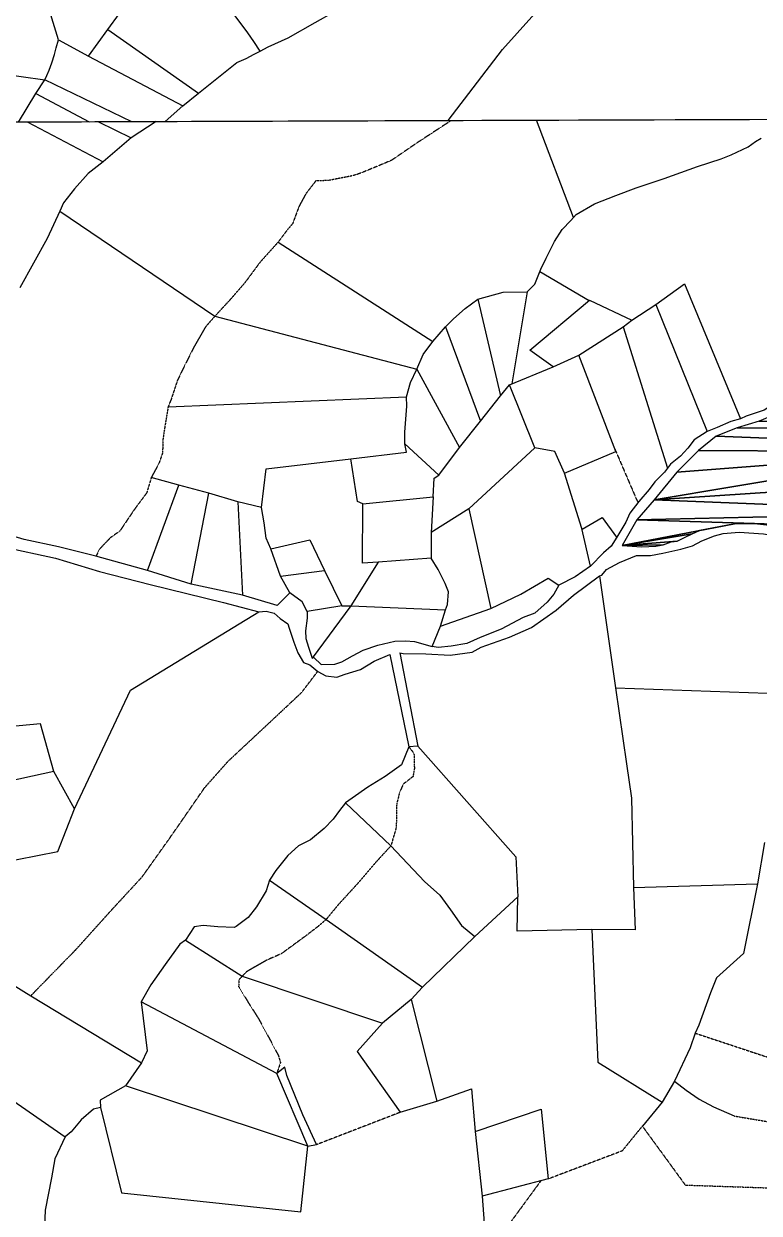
# Model space of a CAD drawing. Header units: millimetres. Extents: x 605783 to 631525, y 1302882 to 1327028.
# Drawn here: x 622657 to 623375, y 1323639 to 1324800 of the extents above; entities that cross this region are included whole.
import ezdxf

# ---------------------------------------------------------------- set-up
doc = ezdxf.new("R2010")
doc.units = ezdxf.units.MM
doc.linetypes.add('HIDDEN', pattern=[0.375, 0.25, -0.125])
for name, color, linetype in [('2', 7, 'Continuous'), ('3', 7, 'Continuous'), ('43', 7, 'Continuous')]:
    doc.layers.add(name, color=color, linetype=linetype)

msp = doc.modelspace()

# ---------------------------------------------------------------- linework, layer by layer
at = {"layer": '2', "color": 1, "linetype": 'Continuous'}
for p, q in [((622739.06927, 1324794.3111), (622800.31427, 1324878.3801)), ((622690.74127, 1324784.2721), (622668.86727, 1324857.3581)), ((622720.29327, 1324768.4141), (622739.06927, 1324794.3111)), ((622739.06927, 1324794.3111), (622827.55327, 1324732.1211)), ((622690.74127, 1324784.2721), (622720.29327, 1324768.4141)), ((623071.73527, 1324705.4081), (623124.52327, 1324774.9051)), ((622581.41527, 1324758.9181), (622677.49927, 1324745.3151)), ((622720.29327, 1324768.4141), (622812.38227, 1324719.9691)), ((622668.81327, 1324731.7991), (622677.49927, 1324745.3151)), ((622762.68527, 1324704.3431), (622677.49927, 1324745.3151)), ((622651.82227, 1324703.9611), (622668.81327, 1324731.7991)), ((622668.81327, 1324731.7991), (622720.90727, 1324704.1991)), ((622812.38227, 1324719.9691), (622827.55327, 1324732.1211)), ((622795.19627, 1324704.4551), (622812.38227, 1324719.9691)), ((622660.28127, 1324704.08611), (622734.39827, 1324665.22011)), ((622729.88827, 1324704.33011), (622761.77227, 1324688.62111)), ((622786.31027, 1324704.52811), (622761.77227, 1324688.62111)), ((623193.97027, 1324610.85511), (623157.92327, 1324705.83011)), ((622761.77227, 1324688.62111), (622734.39827, 1324665.22011)), ((622692.09327, 1324617.03711), (622843.77727, 1324514.54911)), ((622905.39027, 1324586.70611), (623056.54727, 1324489.81911)), ((623161.20227, 1324558.06111), (623209.17827, 1324529.82811)), ((623148.66527, 1324538.33111), (623133.70327, 1324448.41311)), ((623100.57827, 1324531.12411), (623122.71827, 1324436.62611)), ((622843.77727, 1324514.54911), (623040.83627, 1324462.75811)), ((623251.11827, 1324510.49511), (623274.36327, 1324525.79811)), ((623274.36327, 1324525.79811), (623324.58327, 1324401.82811)), ((623056.54727, 1324489.81911), (623069.11127, 1324504.19911)), ((623069.11127, 1324504.19911), (623103.21227, 1324411.88511)), ((623199.26527, 1324476.37611), (623242.42727, 1324503.96111)), ((623242.42727, 1324503.96111), (623251.11827, 1324510.49511)), ((623242.42727, 1324503.96111), (623285.94127, 1324366.12611)), ((623174.27327, 1324465.15511), (623199.26527, 1324476.37611)), ((623235.38427, 1324382.26511), (623199.26527, 1324476.37611)), ((623040.83627, 1324462.75811), (623082.68227, 1324386.13611)), ((623131.44227, 1324447.48011), (623174.27327, 1324465.15511)), ((623122.71827, 1324436.62611), (623131.44227, 1324447.48011)), ((623156.12527, 1324386.00511), (623131.44227, 1324447.48011)), ((622798.02627, 1324425.99011), (623030.97127, 1324435.89911)), ((623103.21227, 1324411.88511), (623122.71827, 1324436.62611)), ((623082.68227, 1324386.13611), (623103.21227, 1324411.88511)), ((623062.39627, 1324359.11411), (623029.34327, 1324389.90511)), ((623030.80527, 1324381.75811), (623029.34327, 1324389.90511)), ((622976.36927, 1324375.11411), (623030.80527, 1324381.75811)), ((623062.39627, 1324359.11411), (623082.68227, 1324386.13611)), ((623156.12527, 1324386.00511), (623091.62127, 1324326.32311)), ((623185.15727, 1324361.09611), (623235.38427, 1324382.26511)), ((622808.44327, 1324349.37811), (622781.56427, 1324356.98311)), ((623202.27327, 1324307.05811), (623185.15727, 1324361.09611)), ((622777.86827, 1324266.10611), (622808.44327, 1324349.37811)), ((622837.86327, 1324341.75011), (622808.44327, 1324349.37811)), ((622820.60327, 1324252.99811), (622837.86327, 1324341.75011)), ((622866.26127, 1324333.36911), (622837.86327, 1324341.75011)), ((622866.26127, 1324333.36911), (622870.70127, 1324241.94411)), ((622889.34227, 1324327.57611), (622866.26127, 1324333.36911)), ((622988.22827, 1324331.29011), (623056.89627, 1324338.06411)), ((623056.89627, 1324338.06411), (623055.10127, 1324303.25511)), ((623091.62127, 1324326.32311), (623055.10127, 1324303.25511)), ((623091.62127, 1324326.32311), (623113.23027, 1324229.03411)), ((623210.63627, 1324270.57111), (623202.27327, 1324307.05811)), ((622898.17927, 1324287.33611), (622936.36727, 1324296.15511)), ((622936.36727, 1324296.15511), (622950.61927, 1324266.03611)), ((623055.10127, 1324303.25511), (623054.90627, 1324278.09211)), ((622907.88227, 1324260.56211), (622898.17927, 1324287.33611)), ((622777.86827, 1324266.10611), (622727.50627, 1324280.21011)), ((623003.28827, 1324274.22011), (622976.52927, 1324231.74911)), ((623054.90627, 1324278.09211), (623003.28827, 1324274.22011)), ((622820.60327, 1324252.99811), (622777.86827, 1324266.10611)), ((622907.88227, 1324260.56211), (622950.61927, 1324266.03611)), ((622916.94527, 1324244.35611), (622907.88227, 1324260.56211)), ((622950.61927, 1324266.03611), (622967.63527, 1324231.82611)), ((623219.30727, 1324260.93111), (623235.12027, 1324151.46111)), ((622870.70127, 1324241.94411), (622820.60327, 1324252.99811)), ((622904.53227, 1324231.86411), (622870.70127, 1324241.94411)), ((622916.94527, 1324244.35611), (622904.53227, 1324231.86411)), ((622967.63527, 1324231.82611), (622933.77527, 1324226.09411)), ((622976.52927, 1324231.74911), (622938.77627, 1324180.73111)), ((622967.63527, 1324231.82611), (622976.52927, 1324231.74911)), ((622976.52927, 1324231.74911), (623069.00327, 1324227.89411)), ((623064.05027, 1324211.92311), (623113.23027, 1324229.03411)), ((623064.05027, 1324211.92311), (623069.00327, 1324227.89411)), ((623055.86427, 1324191.83911), (623064.05027, 1324211.92311)), ((623014.46527, 1324184.10011), (623033.30027, 1324093.88311)), ((623235.12027, 1324151.46111), (623383.49327, 1324146.35711)), ((622673.21927, 1324116.44411), (622609.13127, 1324110.39311)), ((622686.32827, 1324070.06711), (622673.21927, 1324116.44411)), ((622686.32827, 1324070.06711), (622622.43127, 1324055.88011)), ((622706.37627, 1324033.54311), (622686.32827, 1324070.06711)), ((623380.58527, 1324000.73011), (623373.66527, 1323960.37411)), ((623252.66927, 1323956.59811), (623373.66527, 1323960.37411)), ((623139.51227, 1323947.66911), (623097.53427, 1323908.88911)), ((622563.12627, 1323912.77811), (622663.79027, 1323850.89611)), ((622814.91227, 1323905.24911), (622870.29327, 1323869.94211)), ((623097.53427, 1323908.88911), (623046.57927, 1323859.51111)), ((622870.29327, 1323869.94211), (623007.42327, 1323824.26511)), ((623046.57927, 1323859.51111), (623035.30327, 1323847.40811)), ((622663.79027, 1323850.89611), (622772.05127, 1323785.38911)), ((622904.11927, 1323775.08911), (622771.75127, 1323845.12711)), ((623035.30327, 1323847.40811), (623007.42327, 1323824.26511)), ((623035.30327, 1323847.40811), (623060.45427, 1323748.05411)), ((622525.65427, 1323832.39911), (622697.53827, 1323713.08511)), ((622772.05127, 1323785.38911), (622756.37427, 1323762.90311)), ((622934.57327, 1323704.15811), (622904.11927, 1323775.08911)), ((622756.37427, 1323762.90311), (622731.61527, 1323748.88311)), ((622934.57327, 1323704.15811), (622756.37427, 1323762.90311)), ((623292.62827, 1323767.64011), (623280.77927, 1323747.15311)), ((622731.61527, 1323748.88311), (622731.81627, 1323742.01811)), ((623280.77927, 1323747.15311), (623261.28327, 1323723.68311)), ((623098.09127, 1323718.49511), (623104.71527, 1323655.14311)), ((622934.57327, 1323704.15811), (622942.97127, 1323705.61011))]:
    msp.add_line(p, q, dxfattribs=at)
for points in [[(622887.89727, 1324773.2311), (622881.87627, 1324782.6041), (622875.85927, 1324791.2141), (622866.51727, 1324803.7471), (622856.28327, 1324817.0371), (622842.09427, 1324833.4841), (622825.35027, 1324852.5861), (622814.61827, 1324863.9671), (622800.31427, 1324878.3801)], [(622887.89727, 1324773.2311), (622895.70127, 1324777.6041), (622915.41327, 1324786.3961), (622941.62027, 1324801.1261), (622960.06827, 1324811.7031), (622977.11827, 1324822.2871), (622997.09527, 1324834.6351), (623015.16827, 1324846.9931), (623034.64427, 1324861.3761), (623040.50227, 1324866.6821)], [(623124.52327, 1324774.9051), (623182.00327, 1324838.8951), (623177.53127, 1324869.5361)], [(622677.49927, 1324745.3151), (622679.50727, 1324749.5191), (622681.63727, 1324754.7411), (622684.26327, 1324761.8711), (622686.88527, 1324769.8911), (622688.75327, 1324776.3831), (622690.74127, 1324784.2721)], [(622827.55327, 1324732.1211), (622865.22827, 1324762.1831), (622874.09527, 1324766.1701), (622882.07227, 1324770.4051), (622887.89727, 1324773.2311)], [(623196.63627, 1324613.78011), (623214.41827, 1324624.21111), (623235.25227, 1324632.35511), (623255.32427, 1324639.73611), (623282.51127, 1324648.90011), (623315.28727, 1324660.60811), (623338.40927, 1324667.99111), (623348.06427, 1324672.06311), (623364.57827, 1324679.69711), (623371.68927, 1324685.03811), (623377.27827, 1324688.34611)], [(622734.39827, 1324665.22011), (622719.82327, 1324653.65411), (622706.49327, 1324638.77311), (622695.71427, 1324625.14011), (622692.09327, 1324617.03711)], [(622692.09327, 1324617.03711), (622679.94327, 1324590.45311), (622653.13927, 1324542.13611)], [(623162.11927, 1324560.37811), (623167.44627, 1324571.05811), (623175.31027, 1324587.33111), (623182.92527, 1324599.02911), (623191.30427, 1324607.93011), (623196.63627, 1324613.78011)], [(623148.66527, 1324538.33111), (623156.28627, 1324545.63111), (623162.11927, 1324560.37811)], [(623100.57827, 1324531.12411), (623125.28127, 1324537.77211), (623148.66527, 1324538.33111)], [(623274.36327, 1324525.79811), (623302.47527, 1324546.14311), (623357.07327, 1324414.12011)], [(623069.11127, 1324504.19911), (623076.79627, 1324512.01211), (623088.31027, 1324522.08011), (623100.57827, 1324531.12411)], [(623174.27327, 1324465.15511), (623151.27327, 1324481.36911), (623209.59327, 1324530.17511), (623251.11827, 1324510.49511)], [(623040.83627, 1324462.75811), (623047.29927, 1324476.93611), (623056.54727, 1324489.81911)], [(623030.97127, 1324435.89911), (623034.63627, 1324449.84811), (623040.83627, 1324462.75811)], [(623428.61527, 1324453.21611), (623405.28427, 1324437.64311), (623390.06427, 1324428.95611), (623380.42627, 1324422.82811), (623362.65527, 1324416.93211), (623357.07327, 1324414.12011)], [(623029.34327, 1324389.90511), (623029.17627, 1324401.09111), (623031.15427, 1324426.74711), (623030.97127, 1324435.89911)], [(623357.07327, 1324414.12011), (623347.67827, 1324411.80611), (623334.48227, 1324405.92311), (623324.58327, 1324401.82811)], [(623324.58327, 1324401.82811), (623311.90227, 1324393.91111), (623305.82827, 1324385.75811), (623298.48327, 1324377.85611), (623288.85127, 1324369.94811)], [(622889.34227, 1324327.57611), (622893.70227, 1324365.41211), (622976.36927, 1324375.11411)], [(622988.22827, 1324331.29011), (622982.90927, 1324333.62411), (622976.36927, 1324375.11411)], [(623185.15727, 1324361.09611), (623175.66427, 1324382.27611), (623156.12527, 1324386.00511)], [(623288.85127, 1324369.94811), (623283.03027, 1324362.30411), (623273.40327, 1324352.87011), (623267.83627, 1324345.22711), (623257.70727, 1324333.50311)], [(623056.89627, 1324338.06411), (623057.80027, 1324356.35811), (623062.39627, 1324359.11411)], [(623003.28827, 1324274.22011), (622988.03327, 1324273.33611), (622988.22827, 1324331.29011)], [(623257.70727, 1324333.50311), (623249.10227, 1324322.29211), (623245.06427, 1324313.38111), (623236.21527, 1324298.86411)], [(622727.50627, 1324280.21011), (622690.88327, 1324289.26611), (622657.31527, 1324296.55011), (622626.53727, 1324305.62111), (622581.00727, 1324318.46811)], [(622898.17927, 1324287.33611), (622893.68627, 1324297.79711), (622891.76727, 1324312.55711), (622889.34227, 1324327.57611)], [(623202.41027, 1324306.46211), (623222.06727, 1324317.87511), (623236.15427, 1324298.76111)], [(622595.30227, 1324298.41811), (622636.75327, 1324289.37511), (622688.12327, 1324278.07011), (622731.11127, 1324265.21811), (622780.45227, 1324252.38211), (622852.17227, 1324234.77511), (622886.76227, 1324225.71311)], [(623236.21527, 1324298.86411), (623230.90627, 1324289.95011), (623223.30327, 1324283.31811), (623210.63627, 1324270.57111)], [(623221.84627, 1324261.70111), (623226.14927, 1324267.30711), (623238.83427, 1324273.95211), (623255.58527, 1324280.86211), (623269.30827, 1324280.89911), (623281.24527, 1324283.21911), (623298.76827, 1324287.08011), (623310.19327, 1324290.41711), (623319.32727, 1324295.27211), (623331.76427, 1324299.88311), (623340.39827, 1324302.19411), (623355.89527, 1324303.50711), (623379.78827, 1324302.04511), (623402.16327, 1324298.29111), (623414.63227, 1324292.98511), (623425.82527, 1324289.45511)], [(623069.00327, 1324227.89411), (623070.82127, 1324232.96211), (623071.93427, 1324245.40711), (623068.69327, 1324253.57011), (623061.68327, 1324267.10311), (623054.90627, 1324278.09211)], [(623210.63627, 1324270.57111), (623195.67627, 1324259.85111), (623179.69127, 1324251.92611)], [(623024.37127, 1324185.90611), (623027.67727, 1324185.15311), (623049.78727, 1324184.70311), (623073.42527, 1324183.49511), (623095.01727, 1324186.60411), (623103.89727, 1324191.20511), (623131.56627, 1324200.94211), (623153.13727, 1324210.66211), (623176.97227, 1324227.50811), (623193.95327, 1324242.04711), (623219.30727, 1324260.93111), (623221.84627, 1324261.70111)], [(623179.69127, 1324251.92611), (623174.89127, 1324243.01311), (623168.30727, 1324235.36711), (623156.14327, 1324224.65511), (623144.72027, 1324220.30211), (623123.40927, 1324209.05711), (623102.85027, 1324200.86511), (623089.90827, 1324194.98211), (623074.66827, 1324192.39811), (623061.96627, 1324190.83811), (623055.86427, 1324191.83911)], [(623113.23027, 1324229.03411), (623142.56427, 1324243.01311), (623169.37027, 1324258.79411), (623179.69127, 1324251.92611)], [(622933.77527, 1324226.09411), (622928.91727, 1324235.48911), (622916.94527, 1324244.35611)], [(622706.37627, 1324033.54311), (622761.40427, 1324149.48411), (622886.76227, 1324225.71311)], [(622886.76227, 1324225.71311), (622893.87527, 1324226.49511), (622901.75927, 1324224.48211), (622907.36627, 1324219.41211), (622915.00727, 1324214.09211), (622916.29127, 1324209.77311), (622920.65327, 1324196.30811), (622924.75327, 1324185.64011), (622930.11927, 1324176.24611), (622936.47927, 1324173.97411), (622944.12327, 1324167.63811)], [(622933.77527, 1324226.09411), (622933.99527, 1324219.66411), (622932.12027, 1324207.22511), (622932.57127, 1324199.84911), (622935.04727, 1324191.43911), (622938.77627, 1324180.73111), (622940.30527, 1324181.22611)], [(622940.30527, 1324181.22611), (622947.62127, 1324174.29911), (622960.83827, 1324174.69211), (622967.71727, 1324176.92011), (622978.18327, 1324182.93011), (622988.39127, 1324188.43311), (623002.91527, 1324193.39111), (623019.46227, 1324197.05911), (623029.88527, 1324197.47711), (623038.77527, 1324196.89111), (623055.86427, 1324191.83911)], [(622944.12327, 1324167.63811), (622952.01527, 1324163.33611), (622962.94627, 1324162.09411), (622970.81527, 1324164.91211), (622986.04927, 1324169.53011), (622999.23827, 1324177.70211), (623014.46527, 1324184.10011)], [(623024.37127, 1324185.90611), (623041.93827, 1324094.66911), (623033.30027, 1324093.88311)], [(623235.12027, 1324151.46111), (623245.72827, 1324077.39911), (623250.80427, 1324043.80211), (623252.66927, 1323956.59811)], [(623033.30027, 1324093.88311), (623026.15227, 1324076.51411), (623010.05227, 1324064.96211), (622993.19927, 1324054.68711), (622977.86827, 1324043.89011), (622971.22527, 1324039.37211)], [(623041.93827, 1324094.66911), (623137.78027, 1323986.57611), (623139.51227, 1323947.66911)], [(622971.22527, 1324039.37211), (622965.57627, 1324031.79611), (622959.15827, 1324023.46311), (622950.44527, 1324014.13411), (622937.14427, 1324003.06511), (622925.41027, 1323997.32111), (622914.91827, 1323988.00711), (622903.11527, 1323973.36711), (622896.94127, 1323963.76111)], [(622971.22527, 1324039.37211), (623015.62627, 1323997.29811), (623048.39327, 1323962.44311), (623063.53827, 1323949.09311), (623073.84827, 1323935.02311), (623084.65727, 1323919.67711), (623097.53427, 1323908.88911)], [(622610.37727, 1323976.16911), (622690.29527, 1323991.74211), (622706.37627, 1324033.54311)], [(622896.94127, 1323963.76111), (622893.81127, 1323953.36711), (622884.28927, 1323937.94411), (622876.32827, 1323927.33711), (622864.57027, 1323918.54311), (622862.52927, 1323917.54411), (622846.52427, 1323918.19111), (622832.30427, 1323919.58611), (622823.40027, 1323918.39311), (622814.91227, 1323905.24911)], [(622896.94127, 1323963.76111), (622952.29927, 1323925.40511), (623046.57927, 1323859.51111)], [(623373.66527, 1323960.37411), (623360.17527, 1323892.11411), (623333.81627, 1323868.45011), (623327.85727, 1323853.75811), (623316.43227, 1323822.33811), (623312.81327, 1323814.49011)], [(623211.94627, 1323915.77311), (623138.99827, 1323914.12011), (623139.51227, 1323947.66911)], [(623252.66927, 1323956.59811), (623254.38327, 1323915.40411), (623211.94627, 1323915.77311)], [(623211.94627, 1323915.77311), (623217.80227, 1323786.08511), (623280.77927, 1323747.15311)], [(622814.91227, 1323905.24911), (622809.29127, 1323901.48511), (622795.16027, 1323881.52711), (622781.02827, 1323861.56811), (622771.75127, 1323845.12711)], [(622771.75127, 1323845.12711), (622777.48027, 1323797.28911), (622772.05127, 1323785.38911)], [(623007.42327, 1323824.26511), (622982.81227, 1323796.51811), (623024.79227, 1323737.18011)], [(623312.81327, 1323814.49011), (623307.87327, 1323800.04411), (623292.62827, 1323767.64011)], [(622942.97127, 1323705.61011), (622929.72727, 1323734.70311), (622914.01427, 1323772.96911), (622912.04427, 1323781.12011), (622904.11927, 1323775.08911)], [(623024.79227, 1323737.18011), (623060.45427, 1323748.05411), (623094.34627, 1323759.96111), (623098.09127, 1323718.49511)], [(623292.62827, 1323767.64011), (623303.99627, 1323758.89811), (623316.63527, 1323750.14611), (623330.80627, 1323742.39711), (623351.06827, 1323733.57811)], [(622731.81627, 1323742.01811), (622724.94127, 1323740.29911), (622712.91527, 1323729.72811), (622703.42227, 1323718.11711), (622697.53827, 1323713.08511)], [(622731.81627, 1323742.01811), (622752.51527, 1323658.46311), (622927.72227, 1323639.90711), (622934.57327, 1323704.15811)], [(623098.09127, 1323718.49511), (623162.55527, 1323740.30311), (623169.39627, 1323672.12011), (623104.71527, 1323655.14311)], [(622697.53827, 1323713.08511), (622687.20827, 1323691.82311), (622684.01527, 1323673.29411), (622677.92427, 1323641.57311), (622674.42327, 1323550.60311), (622673.97427, 1323525.44211), (622620.61827, 1323526.92311)], [(623104.71527, 1323655.14311), (623106.79927, 1323628.94411), (623076.79027, 1323626.15511), (623093.71727, 1323580.50711)]]:
    msp.add_lwpolyline(points, dxfattribs=at)
at = {"layer": '3', "color": 1, "linetype": 'HIDDEN'}
msp.add_line((623234.45027, 1324384.69911), (623256.92427, 1324332.48211), dxfattribs=at)
at = {"layer": '3', "color": 30, "linetype": 'HIDDEN'}
for p, q in [((623024.79227, 1323737.18011), (622942.97127, 1323705.61011)), ((623351.06827, 1323733.57811), (623454.81427, 1323716.14211)), ((623162.06827, 1323670.19711), (623131.70327, 1323628.72711))]:
    msp.add_line(p, q, dxfattribs=at)
at = {"layer": '3', "color": 1, "linetype": 'HIDDEN'}
for points in [[(623074.56827, 1324705.53811), (623041.02527, 1324683.62411), (623016.13227, 1324666.58011), (623000.88927, 1324660.21811), (622985.39027, 1324653.85511), (622978.27627, 1324651.56411), (622962.52127, 1324648.50711), (622954.64327, 1324646.97811), (622942.18927, 1324646.46411), (622932.54327, 1324634.00311), (622925.94627, 1324621.79811), (622919.60727, 1324604.76211), (622914.78327, 1324599.16711), (622905.39027, 1324586.70611)], [(622905.39027, 1324586.70611), (622887.61727, 1324566.86911), (622872.89427, 1324547.03311), (622859.43727, 1324531.51911), (622843.77727, 1324514.54911)], [(622843.77727, 1324514.54911), (622834.55427, 1324504.05211), (622823.13527, 1324484.21811), (622814.25527, 1324466.41911), (622807.15227, 1324451.92511), (622800.81527, 1324432.85511), (622798.02627, 1324425.99011)], [(622798.02627, 1324425.99011), (622794.74027, 1324406.15911), (622792.71827, 1324392.93911), (622792.72527, 1324386.07511), (622792.47527, 1324380.73611), (622789.18027, 1324371.07411), (622781.56427, 1324356.98311)], [(622781.56427, 1324356.98311), (622777.00727, 1324341.83311), (622766.34527, 1324327.59211), (622760.25327, 1324318.69111), (622750.86227, 1324304.70511), (622741.46427, 1324298.09111), (622731.05327, 1324287.15511), (622727.50627, 1324280.21011)], [(622663.79027, 1323850.89611), (622707.85127, 1323896.01311), (622741.94327, 1323933.84511), (622772.44127, 1323966.87911), (622797.87627, 1324002.49811), (622810.72627, 1324020.94211), (622833.60027, 1324054.04211), (622856.67327, 1324080.02311), (622895.58227, 1324116.28811), (622928.34927, 1324147.01411), (622944.12327, 1324167.63811)], [(623312.81327, 1323814.49011), (623404.32027, 1323784.20711), (623490.83927, 1323776.37511)]]:
    msp.add_lwpolyline(points, dxfattribs=at)
at = {"layer": '3', "color": 30, "linetype": 'HIDDEN'}
for points in [[(623033.30027, 1324093.88311), (623038.18227, 1324087.59411), (623038.57627, 1324072.84811), (623037.24427, 1324064.97911), (623027.78527, 1324057.69011), (623024.16427, 1324049.58711), (623021.28027, 1324038.17411), (623021.16427, 1324023.17811), (623020.58627, 1324014.28611), (623015.62627, 1323997.29811)], [(623015.62627, 1323997.29811), (623001.01827, 1323981.41111), (622983.57827, 1323960.97411), (622964.61227, 1323940.29511), (622952.29927, 1323925.40511)], [(622952.29927, 1323925.40511), (622944.11227, 1323918.35911), (622932.60827, 1323909.56211), (622919.57327, 1323900.01611), (622908.58327, 1323891.97811), (622894.30327, 1323885.74711), (622883.32727, 1323879.48811), (622874.39227, 1323874.22811), (622870.29327, 1323869.94211)], [(622870.29327, 1323869.94211), (622866.96127, 1323866.41311), (622866.91227, 1323860.05811), (622875.94427, 1323844.98211), (622885.73627, 1323829.64611), (622895.00827, 1323812.78811), (622905.78027, 1323792.61311), (622907.75927, 1323785.73311), (622904.11927, 1323775.08911)], [(623261.28327, 1323723.68311), (623241.52727, 1323699.45311), (623169.39627, 1323672.12011)], [(623261.28327, 1323723.68311), (623303.27727, 1323666.12511), (623436.17927, 1323661.67711)]]:
    msp.add_lwpolyline(points, dxfattribs=at)
at = {"layer": '43', "color": 1, "linetype": 'Continuous'}
for points in [[(621583.97427, 1327004.1591), (624986.55727, 1327015.9081), (624994.63627, 1324712.0361), (621591.79227, 1324700.3071), (621583.97427, 1327004.1591)], [(621594.51327, 1324700.35211), (628400.23027, 1324724.19711), (628416.86627, 1320116.42511), (621610.10927, 1320092.65911), (621594.51327, 1324700.35211)], [(621594.51327, 1324700.35211), (628400.23027, 1324724.19711), (628416.86627, 1320116.42511), (621610.10927, 1320092.65911), (621594.51327, 1324700.35211)]]:
    msp.add_lwpolyline(points, dxfattribs=at)

# ---------------------------------------------------------------- meshes
at = {"layer": '2', "color": 1, "linetype": 'Continuous'}
mesh = msp.add_polyface(dxfattribs=at)
corners = [(623351.29527, 1324311.88611), (623241.57827, 1324290.48711), (623317.00827, 1324305.18311), (623309.90327, 1324301.85811), (623295.43927, 1324294.95411), (623281.72827, 1324291.35711), (623461.40327, 1324451.77811), (623432.96227, 1324444.83611), (623454.33427, 1324436.75711), (623419.26827, 1324435.64611), (623449.54227, 1324425.30211), (623395.68127, 1324420.58011), (623442.21727, 1324410.78811), (623375.37827, 1324411.88111), (623440.20327, 1324404.93511), (623354.05127, 1324405.46711), (623433.63127, 1324393.47511), (623333.49227, 1324397.27511), (623431.88627, 1324382.79011), (623316.25527, 1324383.24311), (623430.39327, 1324372.61511), (623294.97527, 1324362.08211), (623428.65027, 1324361.16811), (623272.69527, 1324335.32311), (623425.90527, 1324345.14211), (623427.73427, 1324329.12711), (623425.98527, 1324319.46011), (623255.98427, 1324315.69911), (623428.04827, 1324310.05711), (623370.86327, 1324311.93811), (623395.52427, 1324308.44511), (623420.43427, 1324306.73111), (623406.71427, 1324305.67711), (623260.89627, 1324289.26711), (623274.61727, 1324289.81311), (623289.34327, 1324294.17511), (623302.54527, 1324298.27911), (623337.32727, 1324309.05111), (623385.35327, 1324310.45111), (623414.84927, 1324304.93611), (623426.43727, 1324337.51511), (623426.90027, 1324352.01011), (623460.86327, 1324461.69311), (623448.18227, 1324453.77711)]
mesh.append_faces([[corners[k] for k in face] for face in [(0, 2, 37), (5, 1, 33, 34), (7, 6, 42, 43), (31, 32, 39)]], dxfattribs={"vtx0": -1, "color": 1})
mesh.append_faces([[corners[k] for k in face] for face in [(3, 1, 4, 36), (4, 1, 5, 35), (22, 23, 24, 41), (24, 23, 25, 40)]], dxfattribs={"vtx0": -1, "vtx1": -1, "color": 1})
mesh.append_faces([[corners[k] for k in face] for face in [(26, 27, 29, 28)]], dxfattribs={"vtx0": -1, "vtx1": -1, "vtx2": -1, "color": 1})
mesh.append_faces([[corners[k] for k in face] for face in [(0, 1, 3, 2)]], dxfattribs={"vtx0": -1, "vtx1": -1, "vtx3": -1, "color": 1})
mesh.append_faces([[corners[k] for k in face] for face in [(1, 0, 29, 27), (6, 7, 9, 8), (8, 9, 11, 10), (10, 11, 13, 12), (12, 13, 15, 14), (14, 15, 17, 16), (16, 17, 19, 18), (18, 19, 21, 20), (20, 21, 23, 22), (25, 23, 27, 26), (28, 30, 32, 31)]], dxfattribs={"vtx0": -1, "vtx2": -1, "color": 1})
mesh.append_faces([[corners[k] for k in face] for face in [(28, 29, 38, 30)]], dxfattribs={"vtx0": -1, "vtx3": -1, "color": 1})

doc.saveas('drawing.dxf')
